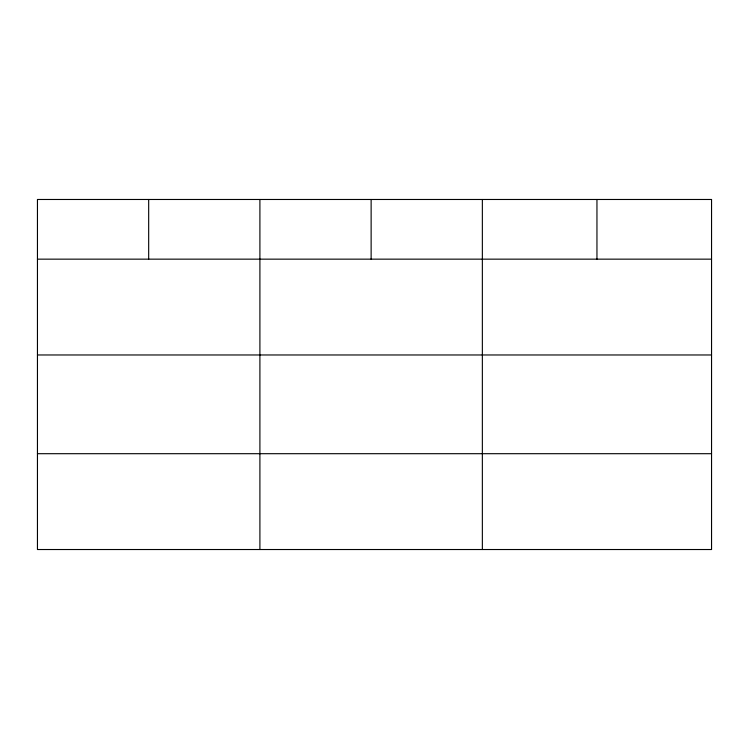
<?xml version="1.0" encoding="UTF-8"?>
<svg xmlns="http://www.w3.org/2000/svg" width="749" height="749" viewBox="0 0 749 749"><rect width="100%" height="100%" fill="white"/><g stroke="black" fill="none" stroke-linecap="round" stroke-linejoin="round"><path stroke-width="1.12" d="M37.45 259.154L711.55 259.154M37.45 354.97L711.55 354.97M37.45 453.697L711.55 453.697M596.953 199.477L596.953 259.154M482.356 199.477L482.356 549.523M371.13 199.477L371.13 259.154M259.903 199.477L259.903 549.523M148.677 199.477L148.677 259.154M711.55 199.477L37.45 199.477L37.45 549.523L711.55 549.523L711.55 199.477"/></g></svg>
